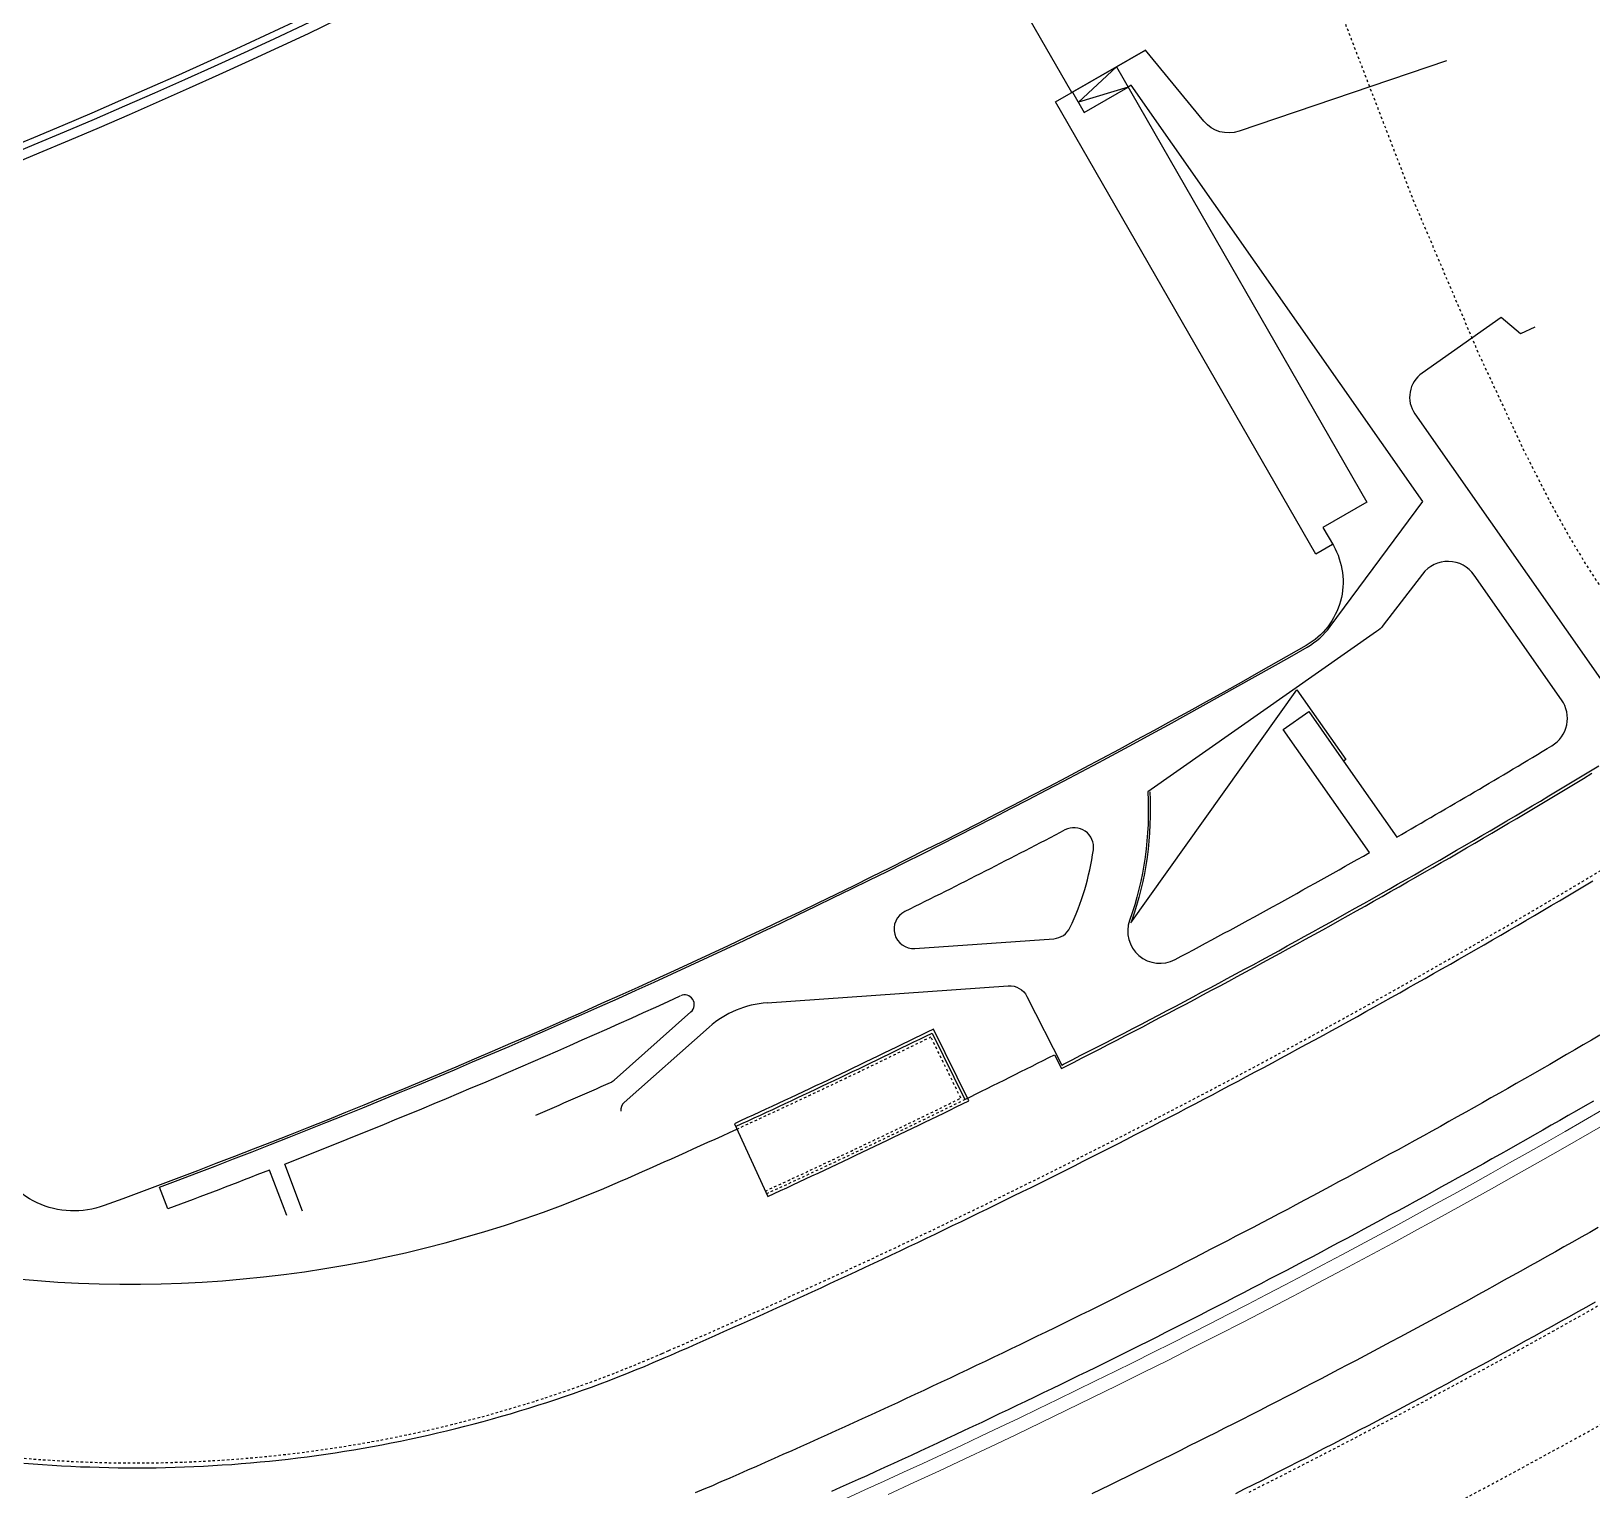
# Model space of a CAD drawing. Header units: millimetres. Extents: x 152904052 to 153933663, y 538271515 to 539240469.
# Drawn here: x 153547753 to 153549355, y 539108637 to 539110134 of the extents above; entities that cross this region are included whole.
import ezdxf

# ---------------------------------------------------------------- set-up
doc = ezdxf.new("R2010")
doc.units = ezdxf.units.MM
doc.linetypes.add('HIDDEN', pattern=[5.08, 2.54, -2.54])
doc.layers.add('BORD', color=7, linetype='Continuous')

msp = doc.modelspace()

# ---------------------------------------------------------------- linework, layer by layer
at = {"layer": 'BORD', "color": 133, "linetype": 'HIDDEN', "flags": 128}
msp.add_lwpolyline([(153549704, 539109810.1), (153549704.3, 539109810.4), (153549712.7, 539109816), (153549723, 539109822.4), (153549736.3, 539109830.1), (153549752.5, 539109838.7), (153549770.2, 539109847.3), (153549788.7, 539109855.6), (153549807.2, 539109863.1), (153549826.6, 539109870.2), (153549847.5, 539109877), (153549871.1, 539109883.8), (153549899.8, 539109891), (153550002.6, 539109912.3), (153550029.2, 539109918.1), (153550038, 539109920.4), (153550044, 539109922.2), (153550048.8, 539109923.7), (153550052.6, 539109925.2), (153550056, 539109926.5), (153550058.9, 539109927.9), (153550061.4, 539109929.1), (153550063.6, 539109930.3), (153550065.6, 539109931.5), (153550067.4, 539109932.6), (153550068.9, 539109933.6), (153550070.4, 539109934.7), (153550071.8, 539109935.8), (153550073.1, 539109936.8), (153550074.3, 539109937.9), (153550075.3, 539109938.9), (153550076.4, 539109939.9), (153550077.2, 539109940.8), (153550078, 539109941.8), (153550078.6, 539109942.4), (153550079, 539109942.9), (153550079.7, 539109943.9), (153550080.4, 539109944.9), (153550081.1, 539109946), (153550081.8, 539109947.1), (153550082.4, 539109948.1), (153550082.9, 539109949.2), (153550083.4, 539109950.2), (153550083.8, 539109951.3), (153550084.3, 539109952.3), (153550084.7, 539109953.4), (153550085, 539109954.6), (153550085.4, 539109955.8), (153550085.7, 539109957.1), (153550086, 539109958.4), (153550086.2, 539109959.8), (153550086.5, 539109961.3), (153550086.6, 539109962.8), (153550086.7, 539109964.4), (153550086.8, 539109966.1), (153550086.8, 539109967.9), (153550086.8, 539109969.7), (153550086.7, 539109971.8), (153550086.4, 539109973.9), (153550086.2, 539109976.2), (153550085.8, 539109978.5), (153550085.2, 539109981.2), (153550084.6, 539109983.9), (153550083.8, 539109986.8), (153550082.8, 539109989.9), (153550081.6, 539109993.4), (153550080.2, 539109997.1), (153550078.5, 539110001.2), (153550076.2, 539110005.9), (153550073.5, 539110011.4), (153550069.8, 539110018.1), (153550064.8, 539110026.3), (153550058.1, 539110036.6), (153550048.7, 539110050.1), (153550034.9, 539110068.4), (153550016.1, 539110091.7), (153549989.3, 539110122.6), (153549947.7, 539110167.2), (153549869.7, 539110245.3), (153549744.5, 539110362.4), (153549550.2, 539110531.6), (153549214, 539110804.7), (153549143.9, 539110858.1), (153549107.4, 539110883.9), (153549082.6, 539110900.2), (153549063.7, 539110911.6), (153549048.3, 539110920.3), (153549034.7, 539110927.3), (153549022.5, 539110933.1), (153549013.3, 539110937.1), (153549006.4, 539110939.8), (153548999.9, 539110942.1), (153548994.2, 539110943.9), (153548988.6, 539110945.5), (153548983.5, 539110946.7), (153548978.6, 539110947.7), (153548973.9, 539110948.6), (153548969.4, 539110949.2), (153548965.1, 539110949.6), (153548961, 539110949.9), (153548957.2, 539110950), (153548953.8, 539110950), (153548950.5, 539110949.9), (153548947.6, 539110949.7), (153548944.8, 539110949.4), (153548941.9, 539110949), (153548939.3, 539110948.6), (153548936.7, 539110948.1), (153548934.4, 539110947.5), (153548932.1, 539110946.9), (153548930, 539110946.2), (153548928, 539110945.5), (153548926.2, 539110944.9), (153548924.2, 539110944), (153548922.5, 539110943.2), (153548920.6, 539110942.3), (153548918.9, 539110941.4), (153548917.2, 539110940.4), (153548915.6, 539110939.4), (153548914, 539110938.3), (153548912.4, 539110937.2), (153548910.9, 539110936), (153548909.5, 539110934.8), (153548907.9, 539110933.4), (153548906.5, 539110932), (153548905.1, 539110930.7), (153548903.7, 539110929.1), (153548902.4, 539110927.6), (153548901.1, 539110925.9), (153548899.8, 539110924.2), (153548898.4, 539110922.3), (153548897.1, 539110920.3), (153548895.7, 539110918), (153548894.4, 539110915.7), (153548893.1, 539110913.2), (153548891.8, 539110910.6), (153548890.6, 539110908), (153548889.4, 539110904.9), (153548888.2, 539110901.7), (153548887, 539110898.1), (153548885.9, 539110894.2), (153548884.9, 539110890), (153548883.9, 539110885.6), (153548883, 539110880.8), (153548882.3, 539110875.9), (153548881.7, 539110870.6), (153548881.3, 539110864.9), (153548881.1, 539110858.9), (153548881, 539110852), (153548881.2, 539110844.6), (153548881.8, 539110834.5), (153548883, 539110821.2), (153548885, 539110806), (153548887.9, 539110788.5), (153548892.2, 539110766.9), (153548899, 539110738), (153548910.7, 539110694.8), (153548936.9, 539110610.7), (153549078.6, 539110201.3), (153549171.1, 539109960.9), (153549238.3, 539109803.2), (153549285, 539109703.2), (153549312.7, 539109648.8), (153549332.6, 539109613.1), (153549348, 539109587.5), (153549360.5, 539109568.2), (153549370, 539109554.8), (153549377.4, 539109544.9), (153549383.4, 539109537.5), (153549388.4, 539109531.8), (153549392.6, 539109527.3), (153549396.3, 539109523.6), (153549399.6, 539109520.5), (153549402.6, 539109517.9), (153549405.4, 539109515.6), (153549408.1, 539109513.6), (153549410.4, 539109511.9), (153549412.8, 539109510.3), (153549415.1, 539109509), (153549417.2, 539109507.8), (153549419.2, 539109506.7), (153549421.2, 539109505.8), (153549423, 539109505), (153549424.8, 539109504.3), (153549426.5, 539109503.7), (153549428, 539109503.2), (153549429.6, 539109502.8), (153549431.1, 539109502.4), (153549432.5, 539109502.1), (153549433.9, 539109501.8), (153549435.3, 539109501.7), (153549436.6, 539109501.5), (153549437.9, 539109501.4), (153549439.1, 539109501.4), (153549440.3, 539109501.4), (153549441.4, 539109501.4), (153549442.6, 539109501.5), (153549443.7, 539109501.6), (153549444.9, 539109501.7), (153549446.1, 539109501.9), (153549447.3, 539109502.2), (153549448.5, 539109502.5), (153549449.7, 539109502.8), (153549450.9, 539109503.2), (153549451.5, 539109503.4), (153549452.3, 539109503.6), (153549453.6, 539109504.1), (153549454.6, 539109504.6), (153549455.9, 539109505.2), (153549457.2, 539109505.8), (153549458.6, 539109506.6), (153549460.1, 539109507.4), (153549461.6, 539109508.4), (153549463.1, 539109509.4), (153549464.6, 539109510.5), (153549466.3, 539109511.8), (153549468, 539109513.3), (153549469.9, 539109514.9), (153549471.9, 539109516.9), (153549474.2, 539109519.2), (153549476.6, 539109521.9), (153549479.3, 539109525), (153549482.4, 539109528.9), (153549486.1, 539109533.9), (153549491.3, 539109541.5), (153549505.8, 539109564.5), (153549561, 539109653.7), (153549577.6, 539109678.3), (153549592, 539109698.1), (153549605.6, 539109715.4), (153549618.8, 539109731.2), (153549632.2, 539109746), (153549646.4, 539109760.6), (153549660.5, 539109774.3), (153549674.2, 539109786.6), (153549685.9, 539109796.5), (153549695.5, 539109804), (153549703.6, 539109809.9), (153549704, 539109810.1), (153549704.1, 539109810.2)], close=True, dxfattribs=at)
at = {"layer": 'BORD', "color": 133}
for points in [[(153548998.9, 539110681.6, -0.077617), (153547064.5, 539109759.7), (153547058.5, 539109768.4), (153547054.2, 539109774.4, 0.074969), (153548924.2, 539110651.7, 0.074969)], [(153547058.5, 539109768.4, 0.077861), (153548996.1, 539110691.8, 0.077861)], [(153549205.7, 539110103.4), (153548992.7, 539110031.1, -0.311735), (153548956.6, 539110041.4), (153548896.6, 539110114.3), (153548820.9, 539110070.7)], [(153548821.8, 539110071.2), (153548833.7, 539110050.4), (153548878.8, 539110076.4), (153548827.8, 539110060.8), (153548866.9, 539110097.2), (153549123.8, 539109650.3), (153549078.7, 539109624.4), (153549089.4, 539109605.9, -0.415526), (153549061.4, 539109503.3), (153549012.5, 539109475.5, -0.040661), (153547827.9, 539108928.5, -0.414352), (153547712.4, 539108982.1)], [(153549296.3, 539109830), (153549281.6, 539109823.1), (153549261.8, 539109839.8), (153549180.5, 539109782.8, 0.414214), (153549173.1, 539109741), (153549366, 539109465.5, 0.398343)], [(153549154.4, 539109306.6, 0.005642), (153549313.7, 539109400.4, 0.434205), (153549323.7, 539109447.5), (153549234.1, 539109575.5, 0.507083), (153549180.8, 539109576.6), (153549140.6, 539109524.1, -0.076749), (153549133.8, 539109517.5), (153548898.9, 539109353.1, -0.100368), (153548880.3, 539109221.1, 0.684008), (153548927, 539109181)], [(153548015.4, 539108918.4), (153547997.7, 539108965, -0.003468), (153547893.2, 539108925), (153547884.6, 539108947.4, 0.040555), (153549062.4, 539109501.6, 0.104564), (153549086.3, 539109522.7)], [(153548900.9, 539109353.2, -0.100368), (153548882.2, 539109220.5, 0.015278), (153548881.7, 539109218.7), (153549052.1, 539109457.9), (153549102.3, 539109386.2), (153549099.8, 539109384.5), (153549154.4, 539109306.6)], [(153548927, 539109181, 0.006948), (153549126.4, 539109290.7), (153549038, 539109417), (153549064.2, 539109435.4), (153549099.8, 539109384.5)], [(153548508.2, 539109136.6), (153548755.8, 539109154, -0.301386), (153548775, 539109143.1), (153548810.8, 539109072.7), (153548812.5, 539109073.6), (153548821.4, 539109078.1), (153548830.3, 539109082.7), (153548839.2, 539109087.2), (153548848.1, 539109091.8), (153548857, 539109096.3), (153548865.8, 539109100.9), (153548874.7, 539109105.5), (153548883.6, 539109110.1), (153548892.4, 539109114.7), (153548901.3, 539109119.4), (153548910.1, 539109124), (153548918.9, 539109128.7), (153548927.8, 539109133.3), (153548936.6, 539109138), (153548945.4, 539109142.7), (153548954.2, 539109147.4), (153548963, 539109152.1), (153548971.8, 539109156.8), (153548980.6, 539109161.5), (153548989.4, 539109166.2), (153548998.2, 539109171), (153549007, 539109175.7), (153549015.7, 539109180.5), (153549024.5, 539109185.3), (153549033.3, 539109190.1), (153549042, 539109194.9), (153549050.8, 539109199.7), (153549059.5, 539109204.5), (153549068.3, 539109209.3), (153549077, 539109214.2), (153549085.7, 539109219), (153549094.4, 539109223.9), (153549103.2, 539109228.8), (153549111.9, 539109233.6), (153549120.6, 539109238.5), (153549129.3, 539109243.4), (153549138, 539109248.4), (153549146.6, 539109253.3), (153549155.3, 539109258.2), (153549164, 539109263.2), (153549172.7, 539109268.1), (153549181.3, 539109273.1), (153549190, 539109278.1), (153549198.6, 539109283.1), (153549207.3, 539109288.1), (153549215.9, 539109293.1), (153549224.5, 539109298.1), (153549233.2, 539109303.1), (153549241.8, 539109308.2), (153549250.4, 539109313.2), (153549259, 539109318.3), (153549267.6, 539109323.3), (153549276.2, 539109328.4), (153549284.8, 539109333.5), (153549293.4, 539109338.6), (153549301.9, 539109343.7), (153549310.5, 539109348.9), (153549319.1, 539109354), (153549327.6, 539109359.1), (153549336.2, 539109364.3), (153549344.7, 539109369.5), (153549353.3, 539109374.6), (153549361.8, 539109379.8)], [(153548476, 539109009.7, 0.006853), (153548677.6, 539109105.6), (153548711.2, 539109037.4, 0.003127), (153548803.1, 539109083.3), (153548810.4, 539109069.1), (153548813.9, 539109070.9), (153548822.8, 539109075.4), (153548831.7, 539109080), (153548840.6, 539109084.5), (153548849.5, 539109089.1), (153548858.3, 539109093.7), (153548867.2, 539109098.3), (153548876.1, 539109102.9), (153548884.9, 539109107.5), (153548893.8, 539109112.1), (153548902.6, 539109116.7), (153548911.5, 539109121.4), (153548920.3, 539109126), (153548929.2, 539109130.7), (153548938, 539109135.3), (153548946.8, 539109140), (153548955.6, 539109144.7), (153548964.4, 539109149.4), (153548973.2, 539109154.1), (153548982, 539109158.9), (153548990.8, 539109163.6), (153548999.6, 539109168.3), (153549008.4, 539109173.1), (153549017.2, 539109177.9), (153549026, 539109182.7), (153549034.7, 539109187.4), (153549043.5, 539109192.2), (153549052.2, 539109197.1), (153549061, 539109201.9), (153549069.7, 539109206.7), (153549078.5, 539109211.5), (153549087.2, 539109216.4), (153549095.9, 539109221.3), (153549104.6, 539109226.1), (153549113.3, 539109231), (153549122, 539109235.9), (153549130.7, 539109240.8), (153549139.4, 539109245.7), (153549148.1, 539109250.7), (153549156.8, 539109255.6), (153549165.5, 539109260.6), (153549174.2, 539109265.5), (153549182.8, 539109270.5), (153549191.5, 539109275.5), (153549200.1, 539109280.5), (153549208.8, 539109285.5), (153549217.4, 539109290.5), (153549226, 539109295.5), (153549234.7, 539109300.5), (153549243.3, 539109305.6), (153549251.9, 539109310.6), (153549260.5, 539109315.7), (153549269.1, 539109320.8), (153549277.7, 539109325.8), (153549286.3, 539109330.9), (153549294.9, 539109336), (153549303.5, 539109341.2), (153549312, 539109346.3), (153549320.6, 539109351.4), (153549329.2, 539109356.6), (153549337.7, 539109361.7), (153549346.3, 539109366.9), (153549354.8, 539109372.1)], [(153548649.6, 539109230.2, 0.821864), (153548659.9, 539109192.4), (153548802.5, 539109202.4, 0.269769), (153548819.1, 539109213.7, 0.077715), (153548843.1, 539109293.6, 0.609694), (153548814, 539109314, -0.005707), (153548649.6, 539109230.2)], [(153548031.6, 539108922.6), (153548013.2, 539108971.1, 0.013684), (153548419.2, 539109143.7)], [(153548270.8, 539109021.3, 0.002597), (153548347.4, 539109054.8, 0.076933), (153548351.2, 539109057.3), (153548430.1, 539109127.2, 0.862166), (153548419.4, 539109143.8)], [(153548508.2, 539109136.6, 0.16524), (153548448.9, 539109111.7), (153548361.6, 539109034.4, 0.258041), (153548358.3, 539109025.3)]]:
    msp.add_lwpolyline(points, format="xyb", dxfattribs=at)
at = {"layer": 'BORD', "color": 133, "linetype": 'HIDDEN', "flags": 128}
msp.add_lwpolyline([(153548540.6, 539108106), (153548470.6, 539108274), (153548482.3, 539108279.7), (153548494.8, 539108284.2), (153548507.1, 539108288.8), (153548519.5, 539108293.5), (153548531.8, 539108298.2), (153548544.1, 539108303.1), (153548556.3, 539108308), (153548568.5, 539108313), (153548580.7, 539108318.1), (153548592.3, 539108323.1), (153548596.7, 539108325), (153548603.1, 539108327.8), (153548613, 539108332.1), (153548622.6, 539108336.3), (153548632.3, 539108340.5), (153548641.9, 539108344.8), (153548651.5, 539108349), (153548661.2, 539108353.3), (153548670.8, 539108357.6), (153548680.4, 539108361.9), (153548690, 539108366.2), (153548699.6, 539108370.5), (153548709.2, 539108374.8), (153548718.8, 539108379.2), (153548728.4, 539108383.5), (153548738, 539108387.9), (153548747.6, 539108392.3), (153548757.2, 539108396.7), (153548766.7, 539108401.1), (153548776.3, 539108405.5), (153548785.9, 539108409.9), (153548795.4, 539108414.3), (153548805, 539108418.8), (153548814.5, 539108423.2), (153548824.1, 539108427.7), (153548833.6, 539108432.2), (153548843.1, 539108436.6), (153548852.7, 539108441.1), (153548862.2, 539108445.7), (153548871.7, 539108450.2), (153548881.2, 539108454.7), (153548890.7, 539108459.3), (153548900.2, 539108463.8), (153548909.7, 539108468.4), (153548919.2, 539108473), (153548928.7, 539108477.6), (153548938.1, 539108482.2), (153548947.6, 539108486.8), (153548957.1, 539108491.4), (153548966.5, 539108496), (153548976, 539108500.7), (153548985.4, 539108505.3), (153548994.9, 539108510), (153549004.3, 539108514.7), (153549008.6, 539108516.8, 0.037324), (153550139.1, 539109188.7, 0.037308), (153551157.1, 539110021.2), (153551162, 539110025.9), (153551169.6, 539110033.2), (153551177.2, 539110040.4), (153551184.9, 539110047.7), (153551192.5, 539110055), (153551200, 539110062.3), (153551207.6, 539110069.6), (153551215.2, 539110077), (153551222.8, 539110084.3), (153551230.3, 539110091.6), (153551237.9, 539110099), (153551245.4, 539110106.3), (153551252.9, 539110113.7), (153551260.5, 539110121.1), (153551268, 539110128.5), (153551275.5, 539110135.9), (153551283, 539110143.3), (153551290.4, 539110150.7), (153551297.9, 539110158.1), (153551305.4, 539110165.5), (153551312.8, 539110173), (153551320.3, 539110180.4), (153551327.7, 539110187.9), (153551335.2, 539110195.3), (153551342.6, 539110202.8), (153551350, 539110210.3), (153551357.4, 539110217.8), (153551364.8, 539110225.3), (153551372.2, 539110232.8), (153551379.6, 539110240.3), (153551386.9, 539110247.9), (153551394.3, 539110255.4), (153551401.6, 539110262.9), (153551409, 539110270.5), (153551416.3, 539110278.1), (153551423.6, 539110285.6), (153551431, 539110293.2), (153551438.3, 539110300.8), (153551445.6, 539110308.4), (153551452.9, 539110316), (153551460.1, 539110323.6), (153551467.4, 539110331.3), (153551474.5, 539110338.7), (153551478.3, 539110342.7), (153551483.1, 539110347.8), (153551491.9, 539110357.2), (153551500.8, 539110366.9), (153551509.7, 539110376.7), (153551518.5, 539110386.5), (153551527.2, 539110396.4), (153551535.9, 539110406.3), (153551544.5, 539110416.4), (153551553, 539110426.4), (153551561.5, 539110436.6), (153551569.2, 539110443.7), (153551703.2, 539110320.5)], format="xyb", dxfattribs=at)
at = {"layer": 'BORD', "color": 133, "flags": 128}
msp.add_lwpolyline([(153548820.9, 539110070.7), (153548692.5, 539110294.1)], dxfattribs=at)
at = {"layer": 'BORD', "color": 133}
for points in [[(153549088.7, 539109607), (153549071.4, 539109597.1), (153548804.4, 539110061.3), (153548896.6, 539110114.3)], [(153549086.3, 539109522.7), (153549181.1, 539109651.1), (153548882, 539110078.2), (153548878.8, 539110076.4)]]:
    msp.add_lwpolyline(points, dxfattribs=at)
at = {"layer": 'BORD', "color": 133, "linetype": 'HIDDEN'}
for points in [[(153547745.8, 539108669.2), (153547755.4, 539108668.4), (153547765.1, 539108667.7), (153547774.7, 539108667.1), (153547784.4, 539108666.5), (153547794, 539108666), (153547803.7, 539108665.5), (153547813.4, 539108665.2), (153547823.1, 539108664.9), (153547832.7, 539108664.6), (153547842.4, 539108664.5), (153547852.1, 539108664.4), (153547861.8, 539108664.4), (153547871.4, 539108664.4), (153547881.1, 539108664.5), (153547890.8, 539108664.7), (153547900.5, 539108665), (153547910.1, 539108665.3), (153547919.8, 539108665.7), (153547929.5, 539108666.1), (153547939.1, 539108666.7), (153547948.8, 539108667.3), (153547958.5, 539108667.9), (153547968.1, 539108668.7), (153547977.8, 539108669.5), (153547987.4, 539108670.3), (153547997, 539108671.3), (153548006.7, 539108672.3), (153548016.3, 539108673.4), (153548025.9, 539108674.5), (153548035.5, 539108675.7), (153548045.1, 539108677), (153548054.7, 539108678.4), (153548064.2, 539108679.8), (153548073.8, 539108681.3), (153548083.3, 539108682.8), (153548092.9, 539108684.5), (153548102.4, 539108686.2), (153548111.9, 539108687.9), (153548121.4, 539108689.8), (153548130.9, 539108691.7), (153548140.4, 539108693.6), (153548149.9, 539108695.7), (153548159.3, 539108697.8), (153548168.7, 539108699.9), (153548178.2, 539108702.2), (153548187.6, 539108704.5), (153548196.9, 539108706.9), (153548206.3, 539108709.3), (153548215.7, 539108711.8), (153548225, 539108714.4), (153548234.3, 539108717), (153548243.6, 539108719.7), (153548252.9, 539108722.5), (153548262.1, 539108725.3), (153548271.4, 539108728.2), (153548280.6, 539108731.2), (153548289.8, 539108734.2), (153548298.9, 539108737.3), (153548308.1, 539108740.5), (153548317.2, 539108743.7), (153548326.3, 539108747), (153548335.4, 539108750.4), (153548344.4, 539108753.8), (153548353.5, 539108757.3), (153548362.5, 539108760.9), (153548371.4, 539108764.5), (153548380.4, 539108768.2), (153548389.3, 539108771.9), (153548398.3, 539108775.7), (153548400.5, 539108776.7), (153548407.3, 539108779.7), (153548416.4, 539108783.6), (153548425.5, 539108787.6), (153548434.6, 539108791.6), (153548443.7, 539108795.6), (153548452.8, 539108799.7), (153548461.9, 539108803.7), (153548471, 539108807.7), (153548480, 539108811.8), (153548489.1, 539108815.9), (153548498.2, 539108819.9), (153548507.3, 539108824), (153548516.3, 539108828.1), (153548525.4, 539108832.2), (153548534.4, 539108836.4), (153548543.5, 539108840.5), (153548552.5, 539108844.6), (153548561.6, 539108848.8), (153548570.6, 539108852.9), (153548579.6, 539108857.1), (153548588.7, 539108861.3), (153548597.7, 539108865.5), (153548606.7, 539108869.7), (153548615.7, 539108873.9), (153548624.7, 539108878.2), (153548633.7, 539108882.4), (153548642.7, 539108886.6), (153548651.7, 539108890.9), (153548660.7, 539108895.2), (153548669.6, 539108899.5), (153548678.6, 539108903.7), (153548687.6, 539108908), (153548696.5, 539108912.4), (153548705.5, 539108916.7), (153548714.4, 539108921), (153548723.4, 539108925.4), (153548732.3, 539108929.7), (153548741.3, 539108934.1), (153548750.2, 539108938.5), (153548759.1, 539108942.9), (153548768, 539108947.3), (153548777, 539108951.7), (153548785.9, 539108956.1), (153548794.8, 539108960.5), (153548803.7, 539108965), (153548812.6, 539108969.4), (153548821.5, 539108973.9), (153548830.3, 539108978.4), (153548839.2, 539108982.8), (153548848.1, 539108987.3), (153548857, 539108991.8), (153548865.8, 539108996.4), (153548874.7, 539109000.9), (153548883.5, 539109005.4), (153548892.4, 539109010), (153548901.2, 539109014.5), (153548910, 539109019.1), (153548918.9, 539109023.7), (153548927.7, 539109028.3), (153548936.5, 539109032.9), (153548945.3, 539109037.5), (153548954.1, 539109042.1), (153548962.9, 539109046.7), (153548971.7, 539109051.4), (153548980.5, 539109056), (153548989.3, 539109060.7), (153548998.1, 539109065.4), (153549006.9, 539109070), (153549015.6, 539109074.7), (153549024.4, 539109079.5), (153549033.1, 539109084.2), (153549041.9, 539109088.9), (153549050.6, 539109093.6), (153549059.4, 539109098.4), (153549068.1, 539109103.1), (153549076.8, 539109107.9), (153549085.6, 539109112.7), (153549094.3, 539109117.5), (153549103, 539109122.3), (153549111.7, 539109127.1), (153549120.4, 539109131.9), (153549129.1, 539109136.7), (153549137.8, 539109141.6), (153549146.5, 539109146.4), (153549155.1, 539109151.3), (153549163.8, 539109156.2), (153549172.5, 539109161), (153549181.1, 539109165.9), (153549189.8, 539109170.8), (153549198.4, 539109175.8), (153549207.1, 539109180.7), (153549215.7, 539109185.6), (153549224.4, 539109190.6), (153549233, 539109195.5), (153549241.6, 539109200.5), (153549250.2, 539109205.5), (153549258.8, 539109210.4), (153549267.4, 539109215.4), (153549276, 539109220.4), (153549284.6, 539109225.5), (153549293.2, 539109230.5), (153549301.8, 539109235.5), (153549310.3, 539109240.6), (153549318.9, 539109245.6), (153549327.4, 539109250.7), (153549336, 539109255.8), (153549344.5, 539109260.9), (153549353.1, 539109266), (153549370.2, 539109276.2)], [(153549360.5, 539108825.1), (153549351.6, 539108820), (153549342.7, 539108815), (153549333.8, 539108810.1), (153549324.9, 539108805.1), (153549315.9, 539108800.1), (153549307, 539108795.2), (153549298.1, 539108790.2), (153549289.2, 539108785.3), (153549280.2, 539108780.3), (153549271.3, 539108775.4), (153549262.3, 539108770.5), (153549253.4, 539108765.6), (153549244.4, 539108760.7), (153549235.4, 539108755.9), (153549226.5, 539108751), (153549217.5, 539108746.2), (153549208.5, 539108741.3), (153549199.5, 539108736.5), (153549190.5, 539108731.7), (153549181.5, 539108726.8), (153549172.5, 539108722), (153549163.5, 539108717.3), (153549154.5, 539108712.5), (153549145.4, 539108707.7), (153549136.4, 539108703), (153549127.4, 539108698.2), (153549118.3, 539108693.5), (153549109.3, 539108688.7), (153549100.2, 539108684), (153549091.2, 539108679.3), (153549082.1, 539108674.6), (153549073, 539108669.9), (153549063.9, 539108665.3), (153549054.9, 539108660.6), (153549045.8, 539108656), (153549036.7, 539108651.3), (153549027.6, 539108646.7), (153549018.5, 539108642.1), (153549009.4, 539108637.5), (153549000.3, 539108632.9)]]:
    msp.add_lwpolyline(points, dxfattribs=at)
at = {"layer": 'BORD', "color": 137}
for points in [[(153547745.3, 539108664.2), (153547755, 539108663.4), (153547764.7, 539108662.7), (153547774.4, 539108662.1), (153547784.1, 539108661.5), (153547793.8, 539108661), (153547803.5, 539108660.5), (153547813.2, 539108660.2), (153547822.9, 539108659.9), (153547832.6, 539108659.6), (153547842.3, 539108659.5), (153547852.1, 539108659.4), (153547861.8, 539108659.4), (153547871.5, 539108659.4), (153547881.2, 539108659.5), (153547890.9, 539108659.7), (153547900.6, 539108660), (153547910.3, 539108660.3), (153547920, 539108660.7), (153547929.7, 539108661.1), (153547939.4, 539108661.7), (153547949.1, 539108662.3), (153547958.8, 539108662.9), (153547968.5, 539108663.7), (153547978.2, 539108664.5), (153547987.9, 539108665.4), (153547997.5, 539108666.3), (153548007.2, 539108667.3), (153548016.8, 539108668.4), (153548026.5, 539108669.6), (153548036.1, 539108670.8), (153548045.8, 539108672.1), (153548055.4, 539108673.4), (153548065, 539108674.9), (153548074.6, 539108676.4), (153548084.2, 539108677.9), (153548093.7, 539108679.6), (153548103.3, 539108681.3), (153548112.9, 539108683), (153548122.4, 539108684.9), (153548131.9, 539108686.8), (153548141.4, 539108688.7), (153548150.9, 539108690.8), (153548160.4, 539108692.9), (153548169.9, 539108695.1), (153548179.3, 539108697.3), (153548188.8, 539108699.6), (153548198.2, 539108702), (153548207.6, 539108704.5), (153548217, 539108707), (153548226.3, 539108709.6), (153548235.7, 539108712.2), (153548245, 539108714.9), (153548254.3, 539108717.7), (153548263.6, 539108720.5), (153548272.9, 539108723.5), (153548282.1, 539108726.4), (153548291.3, 539108729.5), (153548300.5, 539108732.6), (153548309.7, 539108735.8), (153548318.9, 539108739), (153548328, 539108742.3), (153548337.1, 539108745.7), (153548346.2, 539108749.1), (153548355.3, 539108752.6), (153548364.3, 539108756.2), (153548373.3, 539108759.8), (153548382.3, 539108763.5), (153548391.3, 539108767.3), (153548400.2, 539108771.1), (153548402.5, 539108772.1), (153548409.3, 539108775.1), (153548418.4, 539108779.1), (153548427.5, 539108783), (153548436.6, 539108787), (153548445.7, 539108791.1), (153548454.8, 539108795.1), (153548463.9, 539108799.1), (153548473, 539108803.2), (153548482.1, 539108807.2), (153548491.2, 539108811.3), (153548500.3, 539108815.4), (153548509.3, 539108819.5), (153548518.4, 539108823.6), (153548527.5, 539108827.7), (153548536.5, 539108831.8), (153548545.6, 539108835.9), (153548554.6, 539108840.1), (153548563.7, 539108844.2), (153548572.7, 539108848.4), (153548581.7, 539108852.6), (153548590.8, 539108856.8), (153548599.8, 539108861), (153548608.8, 539108865.2), (153548617.8, 539108869.4), (153548626.8, 539108873.6), (153548635.8, 539108877.9), (153548644.8, 539108882.1), (153548653.8, 539108886.4), (153548662.8, 539108890.7), (153548671.8, 539108894.9), (153548680.8, 539108899.2), (153548689.7, 539108903.5), (153548698.7, 539108907.9), (153548707.7, 539108912.2), (153548716.6, 539108916.5), (153548725.6, 539108920.9), (153548734.5, 539108925.2), (153548743.5, 539108929.6), (153548752.4, 539108934), (153548761.3, 539108938.4), (153548770.3, 539108942.8), (153548779.2, 539108947.2), (153548788.1, 539108951.6), (153548797, 539108956), (153548805.9, 539108960.5), (153548814.8, 539108964.9), (153548823.7, 539108969.4), (153548832.6, 539108973.9), (153548841.5, 539108978.4), (153548850.3, 539108982.9), (153548859.2, 539108987.4), (153548868.1, 539108991.9), (153548876.9, 539108996.4), (153548885.8, 539109001), (153548894.7, 539109005.5), (153548903.5, 539109010.1), (153548912.3, 539109014.7), (153548921.2, 539109019.2), (153548930, 539109023.8), (153548938.8, 539109028.4), (153548947.6, 539109033), (153548956.5, 539109037.7), (153548965.3, 539109042.3), (153548974.1, 539109047), (153548982.9, 539109051.6), (153548991.7, 539109056.3), (153549000.4, 539109061), (153549009.2, 539109065.6), (153549018, 539109070.3), (153549026.8, 539109075), (153549035.5, 539109079.8), (153549044.3, 539109084.5), (153549053, 539109089.2), (153549061.8, 539109094), (153549070.5, 539109098.7), (153549079.2, 539109103.5), (153549088, 539109108.3), (153549096.7, 539109113.1), (153549105.4, 539109117.9), (153549114.1, 539109122.7), (153549122.8, 539109127.5), (153549131.5, 539109132.4), (153549140.2, 539109137.2), (153549148.9, 539109142.1), (153549157.6, 539109146.9), (153549166.3, 539109151.8), (153549174.9, 539109156.7), (153549183.6, 539109161.6), (153549192.3, 539109166.5), (153549200.9, 539109171.4), (153549209.6, 539109176.3), (153549218.2, 539109181.3), (153549226.8, 539109186.2), (153549235.5, 539109191.2), (153549244.1, 539109196.1), (153549252.7, 539109201.1), (153549261.3, 539109206.1), (153549269.9, 539109211.1), (153549278.5, 539109216.1), (153549287.1, 539109221.1), (153549295.7, 539109226.2), (153549304.3, 539109231.2), (153549312.9, 539109236.3), (153549321.4, 539109241.3), (153549330, 539109246.4), (153549338.6, 539109251.5), (153549347.1, 539109256.6), (153549355.7, 539109261.7)], [(153549363, 539109103.4), (153549354.5, 539109098.4), (153549345.9, 539109093.3), (153549337.3, 539109088.4), (153549328.7, 539109083.4), (153549320.1, 539109078.4), (153549311.6, 539109073.4), (153549302.9, 539109068.5), (153549294.3, 539109063.5), (153549285.7, 539109058.6), (153549277.1, 539109053.7), (153549268.5, 539109048.8), (153549259.8, 539109043.9), (153549251.2, 539109039), (153549242.6, 539109034.1), (153549233.9, 539109029.2), (153549225.3, 539109024.4), (153549216.6, 539109019.5), (153549207.9, 539109014.7), (153549199.3, 539109009.8), (153549190.6, 539109005), (153549181.9, 539109000.2), (153549173.2, 539108995.4), (153549164.5, 539108990.6), (153549155.8, 539108985.8), (153549147.1, 539108981.1), (153549138.4, 539108976.3), (153549129.7, 539108971.6), (153549121, 539108966.8), (153549112.2, 539108962.1), (153549103.5, 539108957.4), (153549094.8, 539108952.7), (153549086, 539108948), (153549077.3, 539108943.3), (153549068.5, 539108938.6), (153549059.8, 539108933.9), (153549051, 539108929.3), (153549042.2, 539108924.6), (153549033.4, 539108920), (153549024.7, 539108915.4), (153549015.9, 539108910.7), (153549007.1, 539108906.1), (153548998.3, 539108901.5), (153548989.5, 539108897), (153548980.7, 539108892.4), (153548971.8, 539108887.8), (153548963, 539108883.3), (153548954.2, 539108878.7), (153548945.4, 539108874.2), (153548936.5, 539108869.7), (153548927.7, 539108865.1), (153548918.8, 539108860.6), (153548910, 539108856.1), (153548901.1, 539108851.7), (153548892.3, 539108847.2), (153548883.4, 539108842.7), (153548874.5, 539108838.3), (153548865.7, 539108833.8), (153548856.8, 539108829.4), (153548847.9, 539108825), (153548839, 539108820.6), (153548830.1, 539108816.2), (153548821.2, 539108811.8), (153548812.3, 539108807.4), (153548803.4, 539108803.1), (153548794.4, 539108798.7), (153548785.5, 539108794.3), (153548776.6, 539108790), (153548767.7, 539108785.7), (153548758.7, 539108781.4), (153548749.8, 539108777.1), (153548740.8, 539108772.8), (153548731.9, 539108768.5), (153548722.9, 539108764.2), (153548713.9, 539108760), (153548705, 539108755.7), (153548696, 539108751.5), (153548687, 539108747.2), (153548678, 539108743), (153548669, 539108738.8), (153548660, 539108734.6), (153548651, 539108730.4), (153548642, 539108726.2), (153548633, 539108722.1), (153548624, 539108717.9), (153548615, 539108713.8), (153548606, 539108709.6), (153548596.9, 539108705.5), (153548587.9, 539108701.4), (153548578.9, 539108697.3), (153548569.8, 539108693.2), (153548560.8, 539108689.1), (153548551.7, 539108685), (153548542.7, 539108681), (153548533.6, 539108676.9), (153548524.5, 539108672.9), (153548515.5, 539108668.8), (153548506.4, 539108664.8), (153548497.3, 539108660.8), (153548488.2, 539108656.8), (153548479.1, 539108652.8), (153548470, 539108648.8), (153548460.9, 539108644.9), (153548458.4, 539108643.8), (153548452.1, 539108641), (153548443.2, 539108637.3), (153548434.4, 539108633.6)], [(153549356.3, 539109035.8), (153549347.7, 539109030.8), (153549339, 539109025.8), (153549330.4, 539109020.8), (153549321.7, 539109015.8), (153549313, 539109010.9), (153549304.4, 539109005.9), (153549295.7, 539109001), (153549287, 539108996), (153549278.3, 539108991.1), (153549269.6, 539108986.2), (153549260.9, 539108981.3), (153549252.2, 539108976.4), (153549243.5, 539108971.5), (153549234.7, 539108966.6), (153549226, 539108961.8), (153549217.3, 539108956.9), (153549208.5, 539108952.1), (153549199.8, 539108947.3), (153549191, 539108942.4), (153549182.3, 539108937.6), (153549173.5, 539108932.8), (153549164.7, 539108928), (153549156, 539108923.2), (153549147.2, 539108918.5), (153549138.4, 539108913.7), (153549129.6, 539108909), (153549120.8, 539108904.2), (153549112, 539108899.5), (153549103.2, 539108894.8), (153549094.4, 539108890.1), (153549085.6, 539108885.4), (153549076.8, 539108880.7), (153549067.9, 539108876), (153549059.1, 539108871.3), (153549050.3, 539108866.7), (153549041.4, 539108862), (153549032.6, 539108857.4), (153549023.7, 539108852.8), (153549014.9, 539108848.2), (153549006, 539108843.6), (153548997.1, 539108839), (153548988.2, 539108834.4), (153548979.4, 539108829.8), (153548970.5, 539108825.2), (153548961.6, 539108820.7), (153548952.7, 539108816.1), (153548943.8, 539108811.6), (153548934.9, 539108807.1), (153548925.9, 539108802.6), (153548917, 539108798.1), (153548908.1, 539108793.6), (153548899.2, 539108789.1), (153548890.2, 539108784.6), (153548881.3, 539108780.2), (153548872.3, 539108775.7), (153548863.4, 539108771.3), (153548854.4, 539108766.9), (153548845.5, 539108762.4), (153548836.5, 539108758), (153548827.5, 539108753.6), (153548818.6, 539108749.3), (153548809.6, 539108744.9), (153548800.6, 539108740.5), (153548791.6, 539108736.2), (153548782.6, 539108731.8), (153548773.6, 539108727.5), (153548764.6, 539108723.2), (153548755.6, 539108718.9), (153548746.6, 539108714.6), (153548737.5, 539108710.3), (153548728.5, 539108706), (153548719.5, 539108701.7), (153548710.4, 539108697.5), (153548701.4, 539108693.2), (153548692.3, 539108689), (153548683.3, 539108684.7), (153548674.2, 539108680.5), (153548665.2, 539108676.3), (153548656.1, 539108672.1), (153548647, 539108667.9), (153548637.9, 539108663.8), (153548628.9, 539108659.6), (153548619.8, 539108655.5), (153548610.7, 539108651.3), (153548601.6, 539108647.2), (153548592.5, 539108643.1), (153548583.4, 539108639), (153548574.3, 539108634.9)], [(153549361.3, 539108906), (153549352.5, 539108901), (153549343.7, 539108896), (153549334.9, 539108891), (153549326.1, 539108886), (153549317.3, 539108881.1), (153549308.4, 539108876.1), (153549299.6, 539108871.1), (153549290.8, 539108866.2), (153549281.9, 539108861.3), (153549273.1, 539108856.4), (153549264.2, 539108851.5), (153549255.3, 539108846.6), (153549246.5, 539108841.7), (153549237.6, 539108836.8), (153549228.7, 539108831.9), (153549219.8, 539108827.1), (153549210.9, 539108822.2), (153549202, 539108817.4), (153549193.1, 539108812.6), (153549184.2, 539108807.8), (153549175.3, 539108803), (153549166.4, 539108798.2), (153549157.5, 539108793.4), (153549148.5, 539108788.6), (153549139.6, 539108783.8), (153549130.7, 539108779.1), (153549121.7, 539108774.4), (153549112.8, 539108769.6), (153549103.8, 539108764.9), (153549094.8, 539108760.2), (153549085.9, 539108755.5), (153549076.9, 539108750.8), (153549067.9, 539108746.1), (153549058.9, 539108741.5), (153549049.9, 539108736.8), (153549040.9, 539108732.2), (153549031.9, 539108727.5), (153549022.9, 539108722.9), (153549013.9, 539108718.3), (153549004.9, 539108713.7), (153548995.9, 539108709.1), (153548986.8, 539108704.5), (153548977.8, 539108699.9), (153548968.8, 539108695.4), (153548959.7, 539108690.8), (153548950.7, 539108686.3), (153548941.6, 539108681.8), (153548932.5, 539108677.2), (153548923.5, 539108672.7), (153548914.4, 539108668.2), (153548905.3, 539108663.7), (153548896.3, 539108659.3), (153548887.2, 539108654.8), (153548878.1, 539108650.3), (153548869, 539108645.9), (153548859.9, 539108641.5), (153548850.8, 539108637), (153548841.6, 539108632.6)], [(153549358, 539108829.4), (153549349.1, 539108824.4), (153549340.2, 539108819.4), (153549331.3, 539108814.4), (153549322.4, 539108809.4), (153549313.5, 539108804.5), (153549304.6, 539108799.5), (153549295.7, 539108794.6), (153549286.7, 539108789.6), (153549277.8, 539108784.7), (153549268.9, 539108779.8), (153549259.9, 539108774.9), (153549251, 539108770), (153549242, 539108765.1), (153549233, 539108760.3), (153549224.1, 539108755.4), (153549215.1, 539108750.6), (153549206.1, 539108745.7), (153549197.1, 539108740.9), (153549188.1, 539108736.1), (153549179.1, 539108731.3), (153549170.1, 539108726.5), (153549161.1, 539108721.7), (153549152.1, 539108716.9), (153549143.1, 539108712.1), (153549134.1, 539108707.4), (153549125, 539108702.6), (153549116, 539108697.9), (153549107, 539108693.2), (153549097.9, 539108688.5), (153549088.9, 539108683.8), (153549079.8, 539108679.1), (153549070.7, 539108674.4), (153549061.7, 539108669.7), (153549052.6, 539108665.1), (153549043.5, 539108660.4), (153549034.4, 539108655.8), (153549025.3, 539108651.1), (153549016.2, 539108646.5), (153549007.1, 539108641.9), (153548998, 539108637.3), (153548988.9, 539108632.7)]]:
    msp.add_lwpolyline(points, dxfattribs=at)
at = {"layer": 'BORD', "color": 133, "lineweight": 0, "flags": 128}
msp.add_lwpolyline([(153548348.2, 539108523.7, 0.040923), (153549589.6, 539109161.3)], format="xyb", dxfattribs=at)
at = {"layer": 'BORD', "color": 133}
msp.add_lwpolyline([(153548474.7, 539109012.5), (153548508.9, 539108937.9, 0.006943), (153548715.2, 539109036), (153548679, 539109109.6, -0.006945)], format="xyb", close=True, dxfattribs=at)
at = {"layer": 'BORD', "color": 133, "linetype": 'HIDDEN'}
for points in [[(153548506.4, 539108943.4, 0.006761), (153548707.1, 539109038.8), (153548676.3, 539109101.6, -0.006761), (153548477.2, 539109007)], [(153548507.6, 539108940.7, 0.006852), (153548711.2, 539109037.4)]]:
    msp.add_lwpolyline(points, format="xyb", dxfattribs=at)
at = {"layer": 'BORD', "color": 133, "lineweight": 0}
msp.add_lwpolyline([(153548632.5, 539108632.1), (153548658.8, 539108644.2), (153548685.1, 539108656.3), (153548711.3, 539108668.6), (153548737.4, 539108680.9), (153548763.6, 539108693.3), (153548789.7, 539108705.8), (153548815.7, 539108718.4), (153548841.7, 539108731.1), (153548867.7, 539108743.8), (153548893.6, 539108756.7), (153548919.4, 539108769.6), (153548945.3, 539108782.7), (153548971.1, 539108795.8), (153548996.8, 539108809), (153549022.5, 539108822.3), (153549048.1, 539108835.6), (153549073.7, 539108849.1), (153549099.3, 539108862.6), (153549124.8, 539108876.3), (153549150.3, 539108890), (153549175.7, 539108903.8), (153549201.1, 539108917.7), (153549226.4, 539108931.7), (153549251.7, 539108945.7), (153549276.9, 539108959.9), (153549302.1, 539108974.1), (153549327.2, 539108988.4), (153549352.3, 539109002.8), (153549377.3, 539109017.3)], dxfattribs=at)
at = {"layer": 'BORD', "color": 133, "flags": 128}
for points in [[(153548357.8, 539108953.4, 0.004016), (153548477.2, 539109007)], [(153547695.9, 539108858, 0.136223), (153548357.8, 539108953.4)]]:
    msp.add_lwpolyline(points, format="xyb", dxfattribs=at)

doc.saveas('drawing.dxf')
